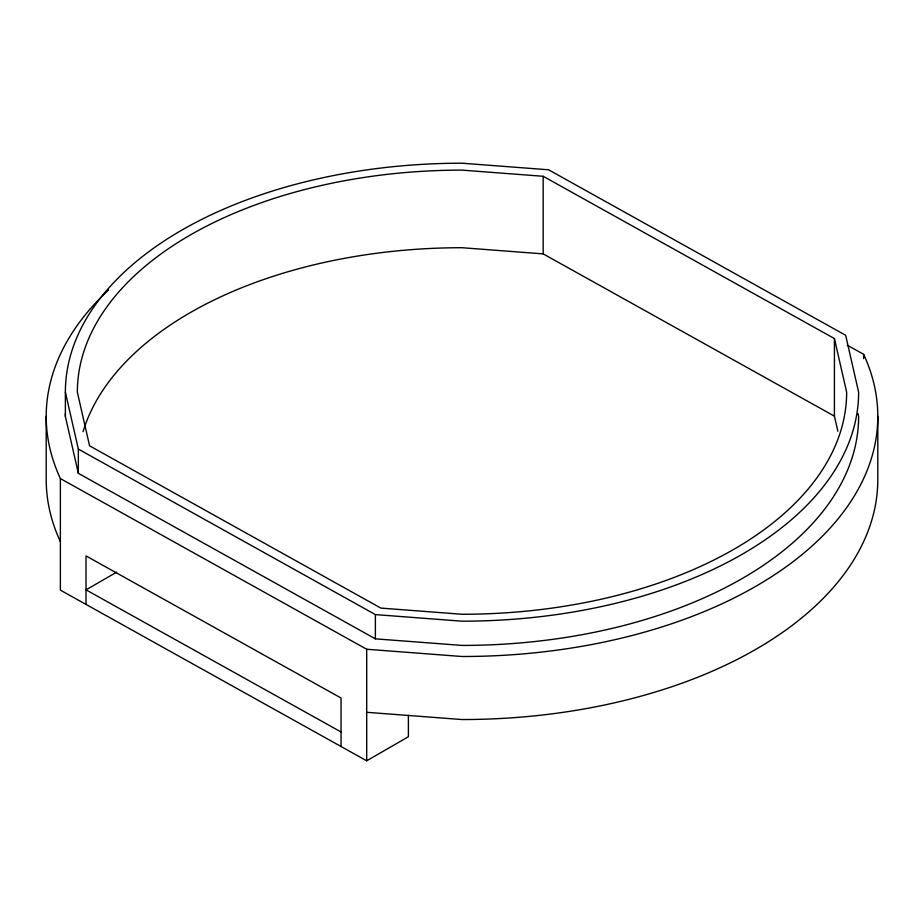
<?xml version="1.0" encoding="UTF-8"?>
<svg xmlns="http://www.w3.org/2000/svg" width="924" height="924" viewBox="0 0 924 924"><rect width="100%" height="100%" fill="white"/><g stroke="black" fill="none" stroke-linecap="round" stroke-linejoin="round"><path stroke-width="1.39" d="M116.678 572.152L86.013 589.859L341.048 731.97M108.605 289.951A415.8 240.055 0 0 0 60.372 478.574L60.372 590.124L366.701 760.799L408.396 736.728L408.396 715.326M543.173 176.288L462 170.12A384.65 222.072 0 0 0 77.35 392.192L89.582 445.818L380.827 608.084L462 614.264A384.65 222.072 0 0 0 846.65 392.192L834.418 338.565L543.173 176.288L543.173 253.881L834.418 416.158L837.872 431.289M543.173 253.881L462 247.713A384.65 222.072 0 0 0 83.068 431.647M65.373 392.192L78.344 449.087L375.387 614.599L462 621.182A396.627 228.99 0 0 0 858.627 392.192L845.656 335.285L548.613 169.785L462 163.202A396.627 228.99 0 0 0 65.373 392.192L65.373 416.435L78.344 473.331L375.387 638.842L462 645.426A396.627 228.99 0 0 0 858.627 416.435L857.992 413.663M60.372 478.574L366.701 649.249L462 656.502A415.8 240.055 0 0 0 863.628 354.308L847.239 345.172M366.701 712.3L462 719.542A415.8 240.055 0 0 0 877.8 479.487L877.8 416.435M863.628 354.308L863.628 358.604M834.418 338.565L834.418 416.158M375.387 614.599L375.387 638.842M366.701 649.249L366.701 760.799M341.048 746.511L341.048 698.013L86.013 555.913L86.013 604.411M78.344 449.087L78.344 473.331M46.2 416.435L46.2 479.487A415.8 240.055 0 0 0 60.372 541.614M65.373 416.435A396.627 228.99 0 0 1 65.396 413.675"/></g></svg>
